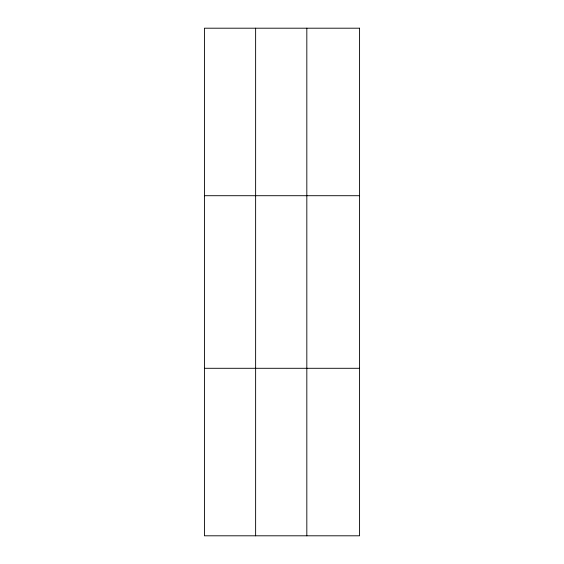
<?xml version="1.0" encoding="UTF-8"?>
<svg xmlns="http://www.w3.org/2000/svg" width="564" height="564" viewBox="0 0 564 564"><rect width="100%" height="100%" fill="white"/><g stroke="black" fill="none" stroke-linecap="round" stroke-linejoin="round"><path stroke-width="0.85" d="M255.626 28.2L255.626 535.8M306.823 28.2L306.823 535.8M204.422 195.708L359.578 195.708M204.422 368.292L359.578 368.292M359.578 28.2L204.422 28.2L204.422 535.8L359.578 535.8L359.578 28.2"/></g></svg>
